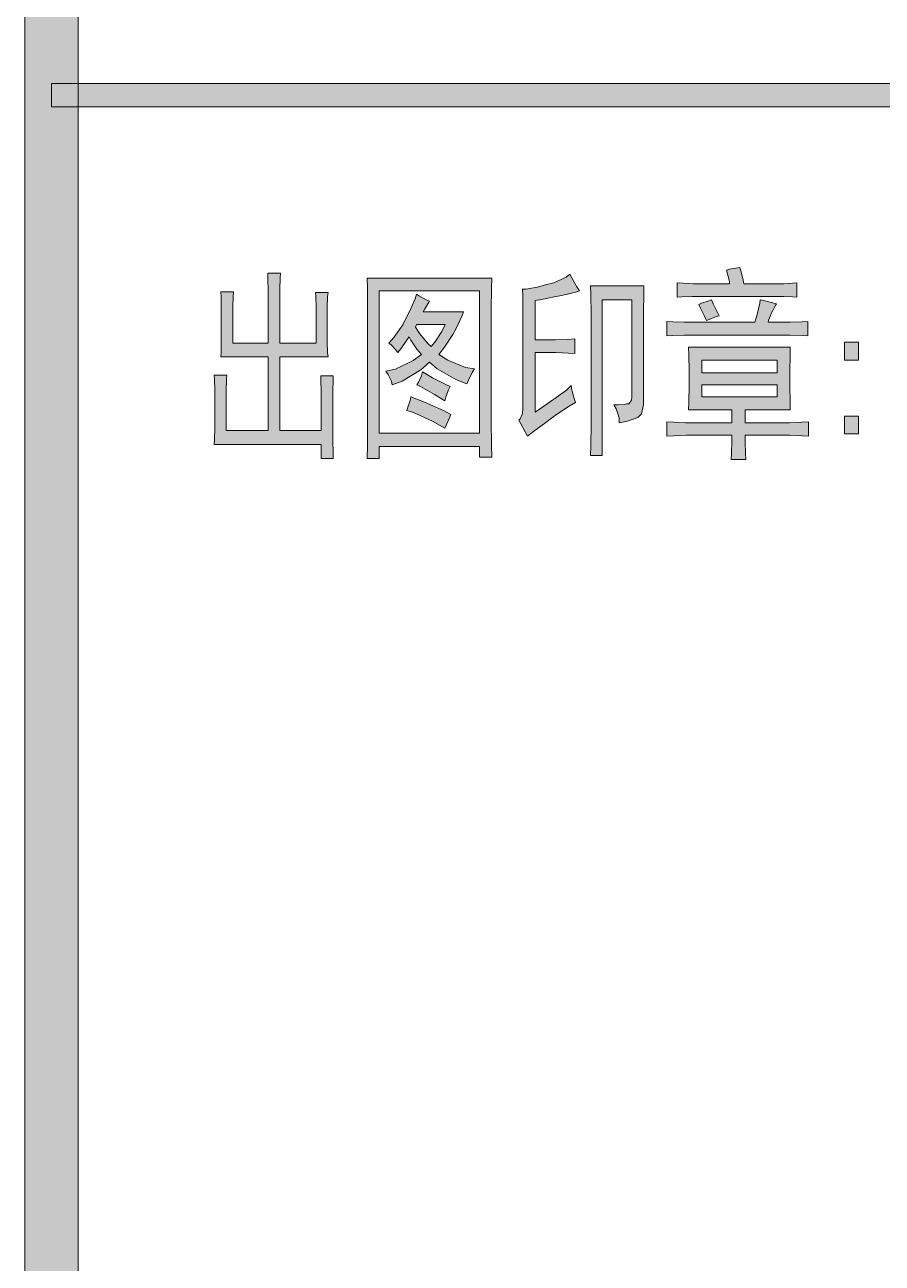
# Model space of a CAD drawing. Header units: millimetres. Extents: x 564 to 880, y 85 to 763.
# Drawn here: x 875.352 to 876.469, y 749.022 to 750.636 of the extents above; entities that cross this region are included whole.
import ezdxf

# ---------------------------------------------------------------- set-up
doc = ezdxf.new("R2010")
doc.units = ezdxf.units.MM

msp = doc.modelspace()

# ---------------------------------------------------------------- hatches: boundary and pattern name
h = msp.add_hatch(color=0)
h.dxf.hatch_style = 2
h.paths.add_polyline_path([(875.4214, 721.7212), (875.3517, 721.7212), (875.3517, 761.7175), (875.4214, 761.7175)])
h = msp.add_hatch(color=0)
h.dxf.hatch_style = 2
h.paths.add_polyline_path([(875.3864, 750.5291), (875.3864, 750.5592), (878.8734, 750.5592), (878.8734, 750.5291)])
h = msp.add_hatch(color=0)
h.dxf.hatch_style = 2
h.paths.add_polyline_path([(875.6236, 750.288), (875.6232, 750.2812), (875.6229, 750.2687), (875.6229, 750.263), (875.6229, 750.2211), (875.669, 750.2211), (875.669, 750.2826), (875.669, 750.2901), (875.6687, 750.3048), (875.6683, 750.312), (875.6848, 750.312), (875.6844, 750.3059), (875.684, 750.2912), (875.684, 750.2826), (875.684, 750.2211), (875.7313, 750.2211), (875.7313, 750.2597), (875.7313, 750.268), (875.7309, 750.2819), (875.7306, 750.2869), (875.747, 750.2869), (875.7463, 750.2819), (875.7459, 750.2676), (875.7459, 750.2587), (875.7459, 750.2304), (875.7459, 750.2222), (875.7463, 750.2086), (875.747, 750.2032), (875.684, 750.2032), (875.684, 750.107), (875.7381, 750.107), (875.7381, 750.151), (875.7381, 750.1588), (875.7377, 750.1724), (875.7374, 750.1782), (875.7538, 750.1782), (875.7535, 750.1724), (875.7531, 750.1592), (875.7531, 750.152), (875.7531, 750.1048), (875.7531, 750.0944), (875.7535, 750.0773), (875.7538, 750.0705), (875.7381, 750.0705), (875.7381, 750.0891), (875.5985, 750.0891), (875.5989, 750.0955), (875.5992, 750.1105), (875.5992, 750.1195), (875.5992, 750.151), (875.5992, 750.1599), (875.5989, 750.1739), (875.5985, 750.1792), (875.615, 750.1792), (875.6146, 750.1739), (875.6143, 750.1599), (875.6143, 750.151), (875.6143, 750.107), (875.669, 750.107), (875.669, 750.2032), (875.6071, 750.2032), (875.6075, 750.2086), (875.6078, 750.2215), (875.6078, 750.2293), (875.6078, 750.2619), (875.6078, 750.2687), (875.6075, 750.2819), (875.6071, 750.288)])
h = msp.add_hatch(color=0)
h.paths.add_polyline_path([(875.9603, 750.3059), (875.9599, 750.2927), (875.9595, 750.264), (875.9595, 750.2483), (875.9595, 750.1363), (875.9595, 750.1202), (875.9599, 750.088), (875.9603, 750.0726), (875.9445, 750.0726), (875.9445, 750.0862), (875.8136, 750.0862), (875.8136, 750.0705), (875.7978, 750.0705), (875.7982, 750.0866), (875.7985, 750.1202), (875.7985, 750.1374), (875.7985, 750.2483), (875.7985, 750.2633), (875.7982, 750.2923), (875.7978, 750.3059)])
h.paths.add_polyline_path([(875.9445, 750.1037), (875.9445, 750.2891), (875.8136, 750.2891), (875.8136, 750.1037)])
h = msp.add_hatch(color=0)
h.dxf.hatch_style = 2
h.paths.add_polyline_path([(876.0694, 750.1435), (876.0615, 750.1388), (876.0461, 750.1288), (876.0382, 750.1231), (876.0307, 750.1177), (876.015, 750.1059), (876.0068, 750.0998), (876.0039, 750.1055), (875.9985, 750.1159), (875.9957, 750.1206), (875.9975, 750.1223), (876.0003, 750.1295), (876.001, 750.1352), (876.001, 750.2451), (876.001, 750.2605), (876.0007, 750.2833), (876.0003, 750.2912), (876.0046, 750.2912), (876.0196, 750.2941), (876.0304, 750.2969), (876.0415, 750.2998), (876.0572, 750.307), (876.0622, 750.3109), (876.0651, 750.3052), (876.0715, 750.2944), (876.0747, 750.2891), (876.0697, 750.2876), (876.0572, 750.2844), (876.0493, 750.2826), (876.0418, 750.2812), (876.0254, 750.278), (876.0168, 750.2766), (876.0168, 750.2254), (876.0357, 750.2254), (876.0433, 750.2254), (876.0597, 750.2257), (876.0687, 750.2265), (876.0687, 750.2075), (876.0604, 750.2079), (876.044, 750.2086), (876.0357, 750.2086), (876.0168, 750.2086), (876.0168, 750.1309), (876.034, 750.1427), (876.0576, 750.1599), (876.064, 750.1656), (876.0647, 750.1599), (876.0676, 750.1488)])
h = msp.add_hatch(color=0)
h.dxf.hatch_style = 2
h.paths.add_polyline_path([(876.2837, 750.3195), (876.2855, 750.3138), (876.2883, 750.303), (876.2891, 750.2984), (876.3356, 750.2984), (876.3409, 750.2984), (876.3524, 750.2991), (876.3581, 750.2994), (876.3581, 750.2808), (876.3524, 750.2812), (876.3413, 750.2819), (876.3363, 750.2819), (876.2286, 750.2819), (876.2218, 750.2819), (876.2082, 750.2812), (876.2021, 750.2808), (876.2021, 750.2994), (876.21, 750.2991), (876.2229, 750.2984), (876.2279, 750.2984), (876.2705, 750.2984), (876.2705, 750.3012), (876.2683, 750.3098), (876.2665, 750.3163), (876.2697, 750.3173), (876.2787, 750.3188)])
h = msp.add_hatch(color=0)
h.dxf.hatch_style = 2
h.paths.add_polyline_path([(876.1588, 750.2955), (876.1585, 750.2844), (876.1581, 750.2622), (876.1581, 750.2515), (876.1581, 750.1499), (876.1581, 750.1406), (876.1556, 750.1288), (876.1531, 750.1263), (876.1506, 750.1241), (876.1374, 750.1195), (876.1266, 750.1173), (876.1263, 750.1238), (876.1227, 750.1352), (876.1195, 750.1406), (876.1248, 750.1406), (876.1331, 750.141), (876.1359, 750.1417), (876.1391, 750.142), (876.1427, 750.1467), (876.1431, 750.151), (876.1431, 750.2776), (876.1041, 750.2776), (876.1041, 750.0744), (876.0891, 750.0744), (876.0894, 750.0876), (876.0898, 750.1148), (876.0898, 750.1291), (876.0898, 750.2483), (876.0898, 750.2597), (876.0894, 750.2833), (876.0891, 750.2955)])
h = msp.add_hatch(color=0)
h.paths.add_polyline_path([(875.8794, 750.2755), (875.8772, 750.2723), (875.873, 750.2655), (875.8708, 750.2619), (875.9234, 750.2619), (875.922, 750.2572), (875.9166, 750.2458), (875.9134, 750.239), (875.9098, 750.2322), (875.8987, 750.2157), (875.8912, 750.2064), (875.903, 750.1986), (875.9263, 750.1893), (875.9377, 750.1875), (875.9348, 750.1828), (875.9302, 750.1728), (875.9281, 750.1678), (875.9137, 750.1735), (875.8894, 750.1875), (875.8794, 750.196), (875.8679, 750.186), (875.8436, 750.1714), (875.8307, 750.1667), (875.8297, 750.1714), (875.8254, 750.1803), (875.8221, 750.1846), (875.8347, 750.1871), (875.8579, 750.1982), (875.8687, 750.2064), (875.8629, 750.2132), (875.8551, 750.2247), (875.8529, 750.2293), (875.8493, 750.2243), (875.8418, 750.2136), (875.8379, 750.2086), (875.835, 750.2125), (875.8293, 750.2189), (875.8261, 750.2211), (875.8329, 750.2283), (875.8443, 750.2447), (875.849, 750.254), (875.8536, 750.2633), (875.8604, 750.2787), (875.8622, 750.2848), (875.8662, 750.2823), (875.8747, 750.2776)])
h.paths.add_polyline_path([(875.8608, 750.2418), (875.8665, 750.2333), (875.8769, 750.2204), (875.8812, 750.2168), (875.8862, 750.2222), (875.8955, 750.2361), (875.8998, 750.2451), (875.8622, 750.2451)])
h = msp.add_hatch(color=0)
h.dxf.hatch_style = 2
h.paths.add_polyline_path([(876.3417, 750.2483), (876.3495, 750.2483), (876.3649, 750.2486), (876.3724, 750.2494), (876.3724, 750.2304), (876.3649, 750.2311), (876.3495, 750.2315), (876.3417, 750.2315), (876.2186, 750.2315), (876.2111, 750.2315), (876.196, 750.2311), (876.1885, 750.2304), (876.1885, 750.2494), (876.1964, 750.2486), (876.2114, 750.2483), (876.2186, 750.2483), (876.3034, 750.2483), (876.3062, 750.2583), (876.3098, 750.273), (876.3102, 750.2776), (876.3145, 750.2766), (876.3252, 750.274), (876.3316, 750.2723), (876.3298, 750.2698), (876.3266, 750.2637), (876.3252, 750.2605), (876.3238, 750.2569), (876.3213, 750.2508), (876.3205, 750.2483)])
h = msp.add_hatch(color=0)
h.dxf.hatch_style = 2
h.paths.add_polyline_path([(876.2304, 750.2712), (876.234, 750.273), (876.2422, 750.2758), (876.2468, 750.2776), (876.249, 750.2723), (876.2544, 750.2619), (876.2569, 750.2565), (876.2522, 750.2551), (876.244, 750.2519), (876.2404, 750.2504), (876.2379, 750.2562), (876.2325, 750.2665)])
h = msp.add_hatch(color=0)
h.paths.add_polyline_path([(876.3495, 750.2157), (876.3492, 750.205), (876.3488, 750.1839), (876.3488, 750.1739), (876.3488, 750.1646), (876.3492, 750.1445), (876.3495, 750.1342), (876.2908, 750.1342), (876.2908, 750.1173), (876.3409, 750.1173), (876.3485, 750.1173), (876.3646, 750.1181), (876.3731, 750.1184), (876.3731, 750.0998), (876.3649, 750.1002), (876.3488, 750.1009), (876.3409, 750.1009), (876.2908, 750.1009), (876.2908, 750.093), (876.2912, 750.0773), (876.2916, 750.0694), (876.2726, 750.0694), (876.273, 750.0773), (876.2733, 750.093), (876.2733, 750.1009), (876.22, 750.1009), (876.2139, 750.1009), (876.1982, 750.1002), (876.1885, 750.0998), (876.1885, 750.1184), (876.1978, 750.1181), (876.2128, 750.1173), (876.2193, 750.1173), (876.2733, 750.1173), (876.2733, 750.1342), (876.2168, 750.1342), (876.2171, 750.1445), (876.2179, 750.1649), (876.2179, 750.1749), (876.2179, 750.185), (876.2171, 750.2054), (876.2168, 750.2157)])
h.paths.add_polyline_path([(876.3323, 750.1825), (876.3323, 750.1989), (876.2343, 750.1989), (876.2343, 750.1825)])
h.paths.add_polyline_path([(876.3323, 750.151), (876.3323, 750.1667), (876.2343, 750.1667), (876.2343, 750.151)])
h = msp.add_hatch(color=0)
h.dxf.hatch_style = 2
h.paths.add_polyline_path([(876.4383, 750.1989), (876.42, 750.1989), (876.42, 750.2222), (876.4383, 750.2222)])
h = msp.add_hatch(color=0)
h.dxf.hatch_style = 2
h.paths.add_polyline_path([(875.8701, 750.1835), (875.8833, 750.176), (875.9016, 750.1667), (875.9062, 750.1646), (875.9041, 750.1603), (875.9005, 750.151), (875.8991, 750.1456), (875.8858, 750.1542), (875.8676, 750.1646), (875.8629, 750.1667), (875.8651, 750.1703), (875.8687, 750.1785)])
h = msp.add_hatch(color=0)
h.dxf.hatch_style = 2
h.paths.add_polyline_path([(875.8551, 750.151), (875.8726, 750.1442), (875.8984, 750.1327), (875.9069, 750.1281), (875.9052, 750.1238), (875.9012, 750.1148), (875.8991, 750.1102), (875.883, 750.1191), (875.8583, 750.1306), (875.8497, 750.1331), (875.8511, 750.1374), (875.854, 750.1463)])
h = msp.add_hatch(color=0)
h.dxf.hatch_style = 2
h.paths.add_polyline_path([(876.4383, 750.1027), (876.42, 750.1027), (876.42, 750.1259), (876.4383, 750.1259)])

# ---------------------------------------------------------------- linework, layer by layer
at = {"color": 0, "lineweight": 0}
for points in [[(875.4214, 721.7212), (875.3517, 721.7212), (875.3517, 761.7175), (875.4214, 761.7175)], [(875.3864, 750.5291), (875.3864, 750.5592), (878.8734, 750.5592), (878.8734, 750.5291)], [(875.6236, 750.288), (875.6232, 750.2812), (875.6229, 750.2687), (875.6229, 750.263), (875.6229, 750.2211), (875.669, 750.2211), (875.669, 750.2826), (875.669, 750.2901), (875.6687, 750.3048), (875.6683, 750.312), (875.6848, 750.312), (875.6844, 750.3059), (875.684, 750.2912), (875.684, 750.2826), (875.684, 750.2211), (875.7313, 750.2211), (875.7313, 750.2597), (875.7313, 750.268), (875.7309, 750.2819), (875.7306, 750.2869), (875.747, 750.2869), (875.7463, 750.2819), (875.7459, 750.2676), (875.7459, 750.2587), (875.7459, 750.2304), (875.7459, 750.2222), (875.7463, 750.2086), (875.747, 750.2032), (875.684, 750.2032), (875.684, 750.107), (875.7381, 750.107), (875.7381, 750.151), (875.7381, 750.1588), (875.7377, 750.1724), (875.7374, 750.1782), (875.7538, 750.1782), (875.7535, 750.1724), (875.7531, 750.1592), (875.7531, 750.152), (875.7531, 750.1048), (875.7531, 750.0944), (875.7535, 750.0773), (875.7538, 750.0705), (875.7381, 750.0705), (875.7381, 750.0891), (875.5985, 750.0891), (875.5989, 750.0955), (875.5992, 750.1105), (875.5992, 750.1195), (875.5992, 750.151), (875.5992, 750.1599), (875.5989, 750.1739), (875.5985, 750.1792), (875.615, 750.1792), (875.6146, 750.1739), (875.6143, 750.1599), (875.6143, 750.151), (875.6143, 750.107), (875.669, 750.107), (875.669, 750.2032), (875.6071, 750.2032), (875.6075, 750.2086), (875.6078, 750.2215), (875.6078, 750.2293), (875.6078, 750.2619), (875.6078, 750.2687), (875.6075, 750.2819), (875.6071, 750.288)], [(875.9603, 750.3059), (875.9599, 750.2927), (875.9595, 750.264), (875.9595, 750.2483), (875.9595, 750.1363), (875.9595, 750.1202), (875.9599, 750.088), (875.9603, 750.0726), (875.9445, 750.0726), (875.9445, 750.0862), (875.8136, 750.0862), (875.8136, 750.0705), (875.7978, 750.0705), (875.7982, 750.0866), (875.7985, 750.1202), (875.7985, 750.1374), (875.7985, 750.2483), (875.7985, 750.2633), (875.7982, 750.2923), (875.7978, 750.3059)], [(876.0694, 750.1435), (876.0615, 750.1388), (876.0461, 750.1288), (876.0382, 750.1231), (876.0307, 750.1177), (876.015, 750.1059), (876.0068, 750.0998), (876.0039, 750.1055), (875.9985, 750.1159), (875.9957, 750.1206), (875.9975, 750.1223), (876.0003, 750.1295), (876.001, 750.1352), (876.001, 750.2451), (876.001, 750.2605), (876.0007, 750.2833), (876.0003, 750.2912), (876.0046, 750.2912), (876.0196, 750.2941), (876.0304, 750.2969), (876.0415, 750.2998), (876.0572, 750.307), (876.0622, 750.3109), (876.0651, 750.3052), (876.0715, 750.2944), (876.0747, 750.2891), (876.0697, 750.2876), (876.0572, 750.2844), (876.0493, 750.2826), (876.0418, 750.2812), (876.0254, 750.278), (876.0168, 750.2766), (876.0168, 750.2254), (876.0357, 750.2254), (876.0433, 750.2254), (876.0597, 750.2257), (876.0687, 750.2265), (876.0687, 750.2075), (876.0604, 750.2079), (876.044, 750.2086), (876.0357, 750.2086), (876.0168, 750.2086), (876.0168, 750.1309), (876.034, 750.1427), (876.0576, 750.1599), (876.064, 750.1656), (876.0647, 750.1599), (876.0676, 750.1488)], [(876.2837, 750.3195), (876.2855, 750.3138), (876.2883, 750.303), (876.2891, 750.2984), (876.3356, 750.2984), (876.3409, 750.2984), (876.3524, 750.2991), (876.3581, 750.2994), (876.3581, 750.2808), (876.3524, 750.2812), (876.3413, 750.2819), (876.3363, 750.2819), (876.2286, 750.2819), (876.2218, 750.2819), (876.2082, 750.2812), (876.2021, 750.2808), (876.2021, 750.2994), (876.21, 750.2991), (876.2229, 750.2984), (876.2279, 750.2984), (876.2705, 750.2984), (876.2705, 750.3012), (876.2683, 750.3098), (876.2665, 750.3163), (876.2697, 750.3173), (876.2787, 750.3188)], [(876.1588, 750.2955), (876.1585, 750.2844), (876.1581, 750.2622), (876.1581, 750.2515), (876.1581, 750.1499), (876.1581, 750.1406), (876.1556, 750.1288), (876.1531, 750.1263), (876.1506, 750.1241), (876.1374, 750.1195), (876.1266, 750.1173), (876.1263, 750.1238), (876.1227, 750.1352), (876.1195, 750.1406), (876.1248, 750.1406), (876.1331, 750.141), (876.1359, 750.1417), (876.1391, 750.142), (876.1427, 750.1467), (876.1431, 750.151), (876.1431, 750.2776), (876.1041, 750.2776), (876.1041, 750.0744), (876.0891, 750.0744), (876.0894, 750.0876), (876.0898, 750.1148), (876.0898, 750.1291), (876.0898, 750.2483), (876.0898, 750.2597), (876.0894, 750.2833), (876.0891, 750.2955)], [(875.9445, 750.1037), (875.9445, 750.2891), (875.8136, 750.2891), (875.8136, 750.1037)], [(875.8794, 750.2755), (875.8772, 750.2723), (875.873, 750.2655), (875.8708, 750.2619), (875.9234, 750.2619), (875.922, 750.2572), (875.9166, 750.2458), (875.9134, 750.239), (875.9098, 750.2322), (875.8987, 750.2157), (875.8912, 750.2064), (875.903, 750.1986), (875.9263, 750.1893), (875.9377, 750.1875), (875.9348, 750.1828), (875.9302, 750.1728), (875.9281, 750.1678), (875.9137, 750.1735), (875.8894, 750.1875), (875.8794, 750.196), (875.8679, 750.186), (875.8436, 750.1714), (875.8307, 750.1667), (875.8297, 750.1714), (875.8254, 750.1803), (875.8221, 750.1846), (875.8347, 750.1871), (875.8579, 750.1982), (875.8687, 750.2064), (875.8629, 750.2132), (875.8551, 750.2247), (875.8529, 750.2293), (875.8493, 750.2243), (875.8418, 750.2136), (875.8379, 750.2086), (875.835, 750.2125), (875.8293, 750.2189), (875.8261, 750.2211), (875.8329, 750.2283), (875.8443, 750.2447), (875.849, 750.254), (875.8536, 750.2633), (875.8604, 750.2787), (875.8622, 750.2848), (875.8662, 750.2823), (875.8747, 750.2776)], [(876.3417, 750.2483), (876.3495, 750.2483), (876.3649, 750.2486), (876.3724, 750.2494), (876.3724, 750.2304), (876.3649, 750.2311), (876.3495, 750.2315), (876.3417, 750.2315), (876.2186, 750.2315), (876.2111, 750.2315), (876.196, 750.2311), (876.1885, 750.2304), (876.1885, 750.2494), (876.1964, 750.2486), (876.2114, 750.2483), (876.2186, 750.2483), (876.3034, 750.2483), (876.3062, 750.2583), (876.3098, 750.273), (876.3102, 750.2776), (876.3145, 750.2766), (876.3252, 750.274), (876.3316, 750.2723), (876.3298, 750.2698), (876.3266, 750.2637), (876.3252, 750.2605), (876.3238, 750.2569), (876.3213, 750.2508), (876.3205, 750.2483)], [(876.2304, 750.2712), (876.234, 750.273), (876.2422, 750.2758), (876.2468, 750.2776), (876.249, 750.2723), (876.2544, 750.2619), (876.2569, 750.2565), (876.2522, 750.2551), (876.244, 750.2519), (876.2404, 750.2504), (876.2379, 750.2562), (876.2325, 750.2665)], [(875.8608, 750.2418), (875.8665, 750.2333), (875.8769, 750.2204), (875.8812, 750.2168), (875.8862, 750.2222), (875.8955, 750.2361), (875.8998, 750.2451), (875.8622, 750.2451)], [(876.3495, 750.2157), (876.3492, 750.205), (876.3488, 750.1839), (876.3488, 750.1739), (876.3488, 750.1646), (876.3492, 750.1445), (876.3495, 750.1342), (876.2908, 750.1342), (876.2908, 750.1173), (876.3409, 750.1173), (876.3485, 750.1173), (876.3646, 750.1181), (876.3731, 750.1184), (876.3731, 750.0998), (876.3649, 750.1002), (876.3488, 750.1009), (876.3409, 750.1009), (876.2908, 750.1009), (876.2908, 750.093), (876.2912, 750.0773), (876.2916, 750.0694), (876.2726, 750.0694), (876.273, 750.0773), (876.2733, 750.093), (876.2733, 750.1009), (876.22, 750.1009), (876.2139, 750.1009), (876.1982, 750.1002), (876.1885, 750.0998), (876.1885, 750.1184), (876.1978, 750.1181), (876.2128, 750.1173), (876.2193, 750.1173), (876.2733, 750.1173), (876.2733, 750.1342), (876.2168, 750.1342), (876.2171, 750.1445), (876.2179, 750.1649), (876.2179, 750.1749), (876.2179, 750.185), (876.2171, 750.2054), (876.2168, 750.2157)], [(876.4383, 750.1989), (876.42, 750.1989), (876.42, 750.2222), (876.4383, 750.2222)], [(876.3323, 750.1825), (876.3323, 750.1989), (876.2343, 750.1989), (876.2343, 750.1825)], [(875.8701, 750.1835), (875.8833, 750.176), (875.9016, 750.1667), (875.9062, 750.1646), (875.9041, 750.1603), (875.9005, 750.151), (875.8991, 750.1456), (875.8858, 750.1542), (875.8676, 750.1646), (875.8629, 750.1667), (875.8651, 750.1703), (875.8687, 750.1785)], [(876.3323, 750.151), (876.3323, 750.1667), (876.2343, 750.1667), (876.2343, 750.151)], [(875.8551, 750.151), (875.8726, 750.1442), (875.8984, 750.1327), (875.9069, 750.1281), (875.9052, 750.1238), (875.9012, 750.1148), (875.8991, 750.1102), (875.883, 750.1191), (875.8583, 750.1306), (875.8497, 750.1331), (875.8511, 750.1374), (875.854, 750.1463)], [(876.4383, 750.1027), (876.42, 750.1027), (876.42, 750.1259), (876.4383, 750.1259)]]:
    msp.add_lwpolyline(points, close=True, dxfattribs=at)

doc.saveas('drawing.dxf')
